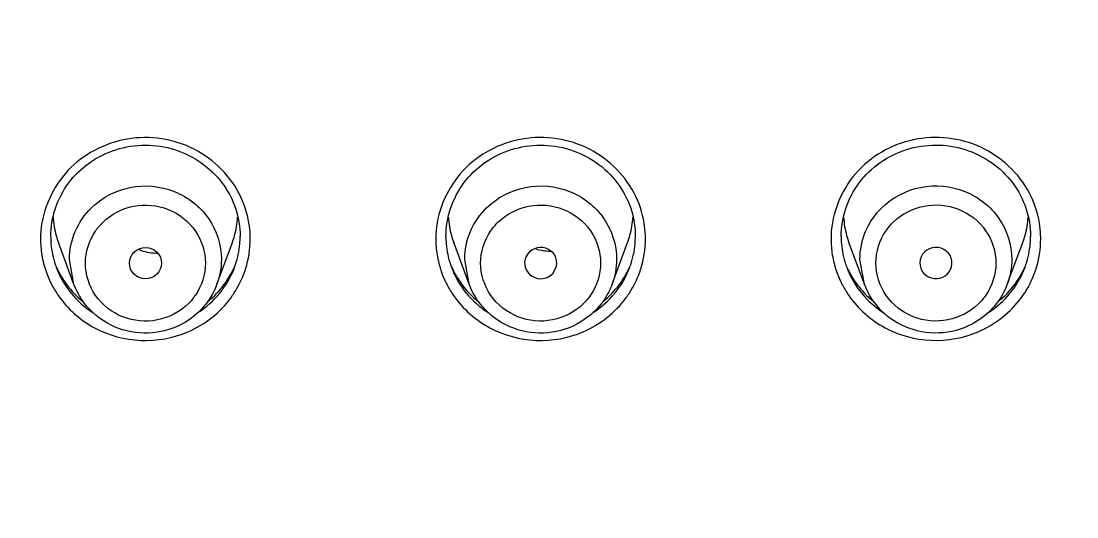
# Model space of a CAD drawing. Extents: x 1777 to 3131, y 3495 to 4487.
# Drawn here: x 2234.45 to 2254.22, y 4103.14 to 4112.42 of the extents above; entities that cross this region are included whole.
import ezdxf

# ---------------------------------------------------------------- set-up
doc = ezdxf.new("R2010")
doc.units = 0
doc.header["$LTSCALE"] = 30
doc.header["$MEASUREMENT"] = 0
for name, color, linetype in [('F3A55-R01_DXF_CONTINUOUS_LINE', 7, 'CONTINUOUS'), ('F3A55-R02_DXF_CONTINUOUS_LINE', 7, 'CONTINUOUS'), ('F3A55-R05_DXF_CONTINUOUS_LINE', 7, 'CONTINUOUS')]:
    doc.layers.add(name, color=color, linetype=linetype)

msp = doc.modelspace()

# ---------------------------------------------------------------- linework, layer by layer
at = {"layer": 'F3A55-R01_DXF_CONTINUOUS_LINE', "color": 9, "linetype": 'Continuous'}
for points, knots in [([(2270.712, 4163.746, 0), (2266.4, 4163.044, 0), (2257.911, 4160.772, 0), (2246.179, 4154.884, 0), (2235.945, 4146.772, 0), (2227.66, 4136.782, 0), (2221.685, 4125.343, 0), (2218.28, 4112.948, 0), (2217.602, 4100.143, 0), (2218.982, 4091.697, 0), (2220.111, 4087.607, 0)], [0, 0, 0, 0, 0.127245, 0.253926, 0.379838, 0.504912, 0.629214, 0.752955, 0.876432, 1, 1, 1, 1]), ([(2218.631, 4100.902, 0), (2218.629, 4107.961, 0), (2221.246, 4122.263, 0), (2232.518, 4140.929, 0), (2249.672, 4154.685, 0), (2263.658, 4159.473, 0), (2270.822, 4160.639, 0)], [0, 0, 0, 0, 0.246659, 0.495141, 0.746379, 1, 1, 1, 1]), ([(2219.682, 4100.723, 0), (2219.681, 4104.615, 0), (2220.475, 4112.433, 0), (2224.002, 4123.683, 0), (2229.73, 4134.05, 0), (2237.432, 4143.13, 0), (2246.816, 4150.577, 0), (2261.054, 4157.948, 0), (2281.172, 4161.836, 0), (2301.291, 4157.954, 0), (2315.533, 4150.591, 0), (2324.917, 4143.144, 0), (2332.626, 4134.07, 0), (2338.356, 4123.704, 0), (2341.887, 4112.455, 0), (2342.683, 4104.638, 0), (2342.683, 4100.746, 0)], [0, 0, 0, 0, 0.061575, 0.123304, 0.185315, 0.247693, 0.310467, 0.373601, 0.500005, 0.626397, 0.689539, 0.752312, 0.814687, 0.876699, 0.938429, 1, 1, 1, 1]), ([(2249.714, 4150.755, 0), (2245.526, 4148.286, 0), (2237.742, 4142.339, 0), (2228.627, 4130.911, 0), (2222.634, 4117.678, 0), (2220.968, 4108.144, 0), (2220.745, 4103.381, 0)], [0, 0, 0, 0, 0.252628, 0.50328, 0.752188, 1, 1, 1, 1])]:
    msp.add_open_spline(points, degree=3, knots=knots, dxfattribs=at)
at = {"layer": 'F3A55-R02_DXF_CONTINUOUS_LINE', "color": 7, "linetype": 'Continuous'}
for p, q in [((2235.111, 4107.811, 0), (2235.111, 4107.81, 0)), ((2238.449, 4107.811, 0), (2238.449, 4107.811, 0)), ((2242.511, 4107.812, 0), (2242.511, 4107.811, 0)), ((2245.849, 4107.812, 0), (2245.849, 4107.812, 0)), ((2249.911, 4107.813, 0), (2249.911, 4107.812, 0)), ((2253.249, 4107.813, 0), (2253.249, 4107.813, 0))]:
    msp.add_line(p, q, dxfattribs=at)
at = {"layer": 'F3A55-R02_DXF_CONTINUOUS_LINE', "color": 9, "linetype": 'Continuous'}
for centre, radius, start, end in [((2236.897, 4108.34, 0), 1.846, 2.0953, 9.2557), ((2244.297, 4108.341, 0), 1.846, 2.0953, 9.2557), ((2251.697, 4108.342, 0), 1.846, 2.0953, 9.2557), ((2236.639, 4108.34, 0), 1.822, 177.6268, 180.006), ((2236.662, 4108.341, 0), 1.845, 180.0194, 189.2553), ((2236.885, 4108.343, 0), 1.858, 342.435, 359.9351), ((2236.907, 4108.34, 0), 1.836, 0.009, 2.0923), ((2244.039, 4108.341, 0), 1.822, 177.6268, 180.006), ((2244.062, 4108.342, 0), 1.845, 180.0194, 189.2553), ((2244.285, 4108.344, 0), 1.858, 342.435, 359.9351), ((2244.307, 4108.341, 0), 1.836, 0.009, 2.0923), ((2251.439, 4108.342, 0), 1.822, 177.6268, 180.006), ((2251.462, 4108.343, 0), 1.845, 180.0194, 189.2553), ((2251.685, 4108.345, 0), 1.858, 342.435, 359.9351), ((2251.707, 4108.342, 0), 1.836, 0.009, 2.0923), ((2236.67, 4108.342, 0), 1.853, 189.275, 199.2994), ((2244.07, 4108.344, 0), 1.853, 189.275, 199.2994), ((2251.47, 4108.345, 0), 1.853, 189.275, 199.2994), ((2236.687, 4108.349, 0), 1.872, 199.3123, 207.6564), ((2236.71, 4108.407, 0), 1.707, 200.4686, 216.8922), ((2236.85, 4108.407, 0), 1.707, 323.1239, 339.5476), ((2236.864, 4108.353, 0), 1.881, 327.0777, 340.3225), ((2236.898, 4108.34, 0), 1.845, 340.3658, 342.4037), ((2244.087, 4108.35, 0), 1.872, 199.3123, 207.6564), ((2244.11, 4108.408, 0), 1.707, 200.4686, 216.8922), ((2244.25, 4108.408, 0), 1.707, 323.1239, 339.5476), ((2244.264, 4108.354, 0), 1.881, 327.0777, 340.3436), ((2244.298, 4108.341, 0), 1.845, 340.3872, 342.4037), ((2251.487, 4108.351, 0), 1.872, 199.3123, 207.6564), ((2251.51, 4108.409, 0), 1.707, 200.4686, 216.8922), ((2251.65, 4108.409, 0), 1.707, 323.1239, 339.5476), ((2251.664, 4108.355, 0), 1.881, 327.0777, 340.3436), ((2251.698, 4108.342, 0), 1.845, 340.3872, 342.4037), ((2236.699, 4108.356, 0), 1.885, 207.6802, 214.8175), ((2236.858, 4108.358, 0), 1.889, 323.8226, 327.0761), ((2244.099, 4108.357, 0), 1.885, 207.6802, 214.8175), ((2244.258, 4108.359, 0), 1.889, 323.8226, 327.0761), ((2251.499, 4108.358, 0), 1.885, 207.6802, 214.8175), ((2251.658, 4108.36, 0), 1.889, 323.8226, 327.0761), ((2236.755, 4108.449, 0), 1.768, 234.8854, 237.9281), ((2236.805, 4108.449, 0), 1.768, 302.0781, 305.1307), ((2244.155, 4108.45, 0), 1.768, 234.8854, 237.9281), ((2244.205, 4108.45, 0), 1.768, 302.0781, 305.1307), ((2251.555, 4108.451, 0), 1.768, 234.8854, 237.9281), ((2251.605, 4108.451, 0), 1.768, 302.0781, 305.1307)]:
    msp.add_arc(centre, radius, start, end, dxfattribs=at)
at = {"layer": 'F3A55-R02_DXF_CONTINUOUS_LINE', "color": 7, "linetype": 'Continuous'}
for centre, radius, start, end in [((2236.659, 4108.392, 0), 1.653, 180.0169, 184.9002), ((2236.901, 4108.392, 0), 1.653, 355.1159, 359.9993), ((2244.059, 4108.393, 0), 1.653, 180.0169, 184.9002), ((2244.301, 4108.393, 0), 1.653, 355.1159, 359.9993), ((2251.459, 4108.394, 0), 1.653, 180.0169, 184.9002), ((2251.701, 4108.394, 0), 1.653, 355.1159, 359.9993), ((2236.688, 4108.395, 0), 1.682, 184.9142, 198.5118), ((2236.872, 4108.395, 0), 1.682, 341.5044, 355.102), ((2244.088, 4108.396, 0), 1.682, 184.9142, 198.5118), ((2244.272, 4108.396, 0), 1.682, 341.5044, 355.102), ((2251.488, 4108.397, 0), 1.682, 184.9142, 198.5118), ((2251.672, 4108.397, 0), 1.682, 341.5044, 355.102), ((2236.673, 4108.391, 0), 1.667, 198.5403, 200.3725), ((2236.688, 4108.523, 0), 1.727, 202.5446, 204.2339), ((2236.704, 4108.53, 0), 1.744, 204.2467, 212.5574), ((2236.851, 4108.533, 0), 1.75, 323.1155, 335.7289), ((2236.872, 4108.523, 0), 1.727, 335.7594, 337.4716), ((2236.887, 4108.391, 0), 1.667, 339.6436, 341.4758), ((2244.073, 4108.392, 0), 1.667, 198.5403, 200.3725), ((2244.088, 4108.524, 0), 1.727, 202.5446, 204.2339), ((2244.104, 4108.531, 0), 1.744, 204.2467, 212.5574), ((2244.251, 4108.534, 0), 1.75, 323.1156, 335.7516), ((2244.272, 4108.524, 0), 1.727, 335.7823, 337.4716), ((2244.287, 4108.392, 0), 1.667, 339.6436, 341.4758), ((2251.473, 4108.393, 0), 1.667, 198.5403, 200.3725), ((2251.488, 4108.525, 0), 1.727, 202.5446, 204.2339), ((2251.504, 4108.532, 0), 1.744, 204.2467, 212.5574), ((2251.651, 4108.535, 0), 1.75, 323.1156, 335.7516), ((2251.672, 4108.525, 0), 1.727, 335.7823, 337.4716), ((2251.687, 4108.393, 0), 1.667, 339.6436, 341.4758), ((2236.71, 4108.534, 0), 1.751, 212.5558, 216.9072), ((2244.11, 4108.535, 0), 1.751, 212.5558, 216.9072), ((2251.51, 4108.536, 0), 1.751, 212.5558, 216.9072), ((2236.743, 4108.561, 0), 1.794, 216.9687, 230.461), ((2236.817, 4108.561, 0), 1.794, 309.5483, 323.0474), ((2244.143, 4108.562, 0), 1.794, 216.9687, 230.461), ((2244.217, 4108.562, 0), 1.794, 309.5483, 323.0474), ((2251.543, 4108.563, 0), 1.794, 216.9687, 230.461), ((2251.617, 4108.563, 0), 1.794, 309.5483, 323.0474)]:
    msp.add_arc(centre, radius, start, end, dxfattribs=at)
at = {"layer": 'F3A55-R02_DXF_CONTINUOUS_LINE', "color": 9, "linetype": 'Continuous'}
for points, knots in [([(2281.173, 4157.744, 0), (2277.314, 4157.744, 0), (2269.584, 4157.007, 0), (2258.444, 4153.737, 0), (2248.168, 4148.425, 0), (2239.157, 4141.272, 0), (2231.756, 4132.55, 0), (2226.254, 4122.592, 0), (2222.864, 4111.786, 0), (2222.101, 4104.277, 0), (2222.102, 4100.539, 0)], [0, 0, 0, 0, 0.126979, 0.253656, 0.379783, 0.505185, 0.629798, 0.753677, 0.876989, 1, 1, 1, 1]), ([(2222.519, 4100.518, 0), (2222.519, 4104.231, 0), (2223.276, 4111.687, 0), (2226.642, 4122.416, 0), (2232.106, 4132.304, 0), (2239.454, 4140.964, 0), (2248.401, 4148.066, 0), (2258.604, 4153.341, 0), (2269.666, 4156.588, 0), (2277.341, 4157.319, 0), (2281.173, 4157.32, 0)], [0, 0, 0, 0, 0.123011, 0.246323, 0.370202, 0.494815, 0.620217, 0.746344, 0.873021, 1, 1, 1, 1]), ([(2228.713, 4110.127, 0), (2229.653, 4115.292, 0), (2233.211, 4125.432, 0), (2242.974, 4138.273, 0), (2256.242, 4147.674, 0), (2266.618, 4151.069, 0), (2271.927, 4151.976, 0)], [0, 0, 0, 0, 0.24678, 0.495573, 0.746799, 1, 1, 1, 1]), ([(2238.531, 4109.2, 0), (2238.337, 4109.569, 0), (2237.672, 4110.192, 0), (2236.337, 4110.333, 0), (2235.173, 4109.668, 0), (2234.835, 4108.827, 0), (2234.818, 4108.416, 0)], [0, 0, 0, 0, 0.249381, 0.502551, 0.753689, 1, 1, 1, 1]), ([(2245.931, 4109.201, 0), (2245.737, 4109.57, 0), (2245.072, 4110.193, 0), (2243.737, 4110.334, 0), (2242.573, 4109.669, 0), (2242.235, 4108.828, 0), (2242.218, 4108.417, 0)], [0, 0, 0, 0, 0.249381, 0.502551, 0.753689, 1, 1, 1, 1]), ([(2253.331, 4109.202, 0), (2253.137, 4109.571, 0), (2252.472, 4110.194, 0), (2251.137, 4110.335, 0), (2249.973, 4109.67, 0), (2249.635, 4108.829, 0), (2249.618, 4108.418, 0)], [0, 0, 0, 0, 0.249381, 0.502551, 0.753689, 1, 1, 1, 1]), ([(2235.829, 4106.678, 0), (2236.092, 4106.537, 0), (2236.69, 4106.373, 0), (2237.3, 4106.485, 0), (2237.575, 4106.602, 0)], [0, 0, 0, 0, 0.499695, 1, 1, 1, 1]), ([(2243.229, 4106.679, 0), (2243.492, 4106.538, 0), (2244.09, 4106.374, 0), (2244.7, 4106.486, 0), (2244.975, 4106.603, 0)], [0, 0, 0, 0, 0.499695, 1, 1, 1, 1]), ([(2250.629, 4106.68, 0), (2250.892, 4106.539, 0), (2251.49, 4106.375, 0), (2252.1, 4106.487, 0), (2252.375, 4106.605, 0)], [0, 0, 0, 0, 0.499695, 1, 1, 1, 1])]:
    msp.add_open_spline(points, degree=3, knots=knots, dxfattribs=at)
at = {"layer": 'F3A55-R02_DXF_CONTINUOUS_LINE', "color": 7, "linetype": 'Continuous'}
for points in [[(2235.007, 4108.388, 0), (2235.007, 4108.74, 0), (2235.254, 4109.473, 0), (2236.2, 4110.124, 0), (2237.353, 4110.129, 0), (2237.996, 4109.683, 0), (2238.213, 4109.395, 0)], [(2242.407, 4108.389, 0), (2242.407, 4108.741, 0), (2242.654, 4109.474, 0), (2243.6, 4110.125, 0), (2244.753, 4110.13, 0), (2245.396, 4109.684, 0), (2245.613, 4109.396, 0)], [(2249.807, 4108.39, 0), (2249.807, 4108.742, 0), (2250.054, 4109.475, 0), (2251, 4110.126, 0), (2252.153, 4110.131, 0), (2252.796, 4109.685, 0), (2253.013, 4109.397, 0)]]:
    msp.add_open_spline(points, degree=3, knots=[0, 0, 0, 0, 0.245001, 0.49554, 0.749435, 1, 1, 1, 1], dxfattribs=at)
for points in [[(2238.213, 4109.395, 0), (2238.322, 4109.251, 0), (2238.408, 4109.088, 0), (2238.466, 4108.918, 0)], [(2245.613, 4109.396, 0), (2245.722, 4109.252, 0), (2245.808, 4109.089, 0), (2245.866, 4108.919, 0)], [(2253.013, 4109.397, 0), (2253.122, 4109.254, 0), (2253.208, 4109.09, 0), (2253.266, 4108.92, 0)], [(2238.466, 4108.918, 0), (2238.523, 4108.748, 0), (2238.553, 4108.567, 0), (2238.553, 4108.388, 0)], [(2245.866, 4108.919, 0), (2245.923, 4108.749, 0), (2245.953, 4108.568, 0), (2245.953, 4108.389, 0)], [(2253.266, 4108.92, 0), (2253.323, 4108.75, 0), (2253.353, 4108.569, 0), (2253.353, 4108.39, 0)]]:
    msp.add_open_spline(points, degree=3, dxfattribs=at)
at = {"layer": 'F3A55-R02_DXF_CONTINUOUS_LINE', "color": 9, "linetype": 'Continuous'}
for points in [[(2238.719, 4108.637, 0), (2238.687, 4108.832, 0), (2238.623, 4109.025, 0), (2238.531, 4109.2, 0)], [(2246.119, 4108.638, 0), (2246.087, 4108.833, 0), (2246.023, 4109.026, 0), (2245.931, 4109.201, 0)], [(2253.519, 4108.639, 0), (2253.487, 4108.834, 0), (2253.423, 4109.027, 0), (2253.331, 4109.202, 0)], [(2235.345, 4107.382, 0), (2235.454, 4107.237, 0), (2235.589, 4107.107, 0), (2235.738, 4107.002, 0)], [(2237.823, 4107.003, 0), (2237.972, 4107.108, 0), (2238.106, 4107.237, 0), (2238.215, 4107.383, 0)], [(2242.745, 4107.383, 0), (2242.854, 4107.238, 0), (2242.989, 4107.108, 0), (2243.138, 4107.003, 0)], [(2245.223, 4107.004, 0), (2245.372, 4107.109, 0), (2245.506, 4107.238, 0), (2245.615, 4107.384, 0)], [(2250.145, 4107.384, 0), (2250.254, 4107.239, 0), (2250.389, 4107.109, 0), (2250.538, 4107.005, 0)], [(2252.623, 4107.005, 0), (2252.772, 4107.11, 0), (2252.906, 4107.239, 0), (2253.015, 4107.385, 0)], [(2235.151, 4107.28, 0), (2235.324, 4107.031, 0), (2235.563, 4106.82, 0), (2235.829, 4106.678, 0)], [(2237.575, 4106.602, 0), (2237.891, 4106.738, 0), (2238.18, 4106.965, 0), (2238.383, 4107.242, 0)], [(2242.551, 4107.281, 0), (2242.724, 4107.032, 0), (2242.963, 4106.821, 0), (2243.229, 4106.679, 0)], [(2244.975, 4106.603, 0), (2245.291, 4106.739, 0), (2245.58, 4106.966, 0), (2245.783, 4107.243, 0)], [(2249.951, 4107.282, 0), (2250.124, 4107.034, 0), (2250.363, 4106.822, 0), (2250.629, 4106.68, 0)], [(2252.375, 4106.605, 0), (2252.691, 4106.74, 0), (2252.98, 4106.967, 0), (2253.183, 4107.245, 0)]]:
    msp.add_open_spline(points, degree=3, dxfattribs=at)
at = {"layer": 'F3A55-R05_DXF_CONTINUOUS_LINE', "color": 7, "linetype": 'Continuous'}
for p, q in [((2235.442, 4107.492, 0), (2235.152, 4108.274, 0)), ((2238.118, 4107.493, 0), (2238.408, 4108.275, 0)), ((2242.842, 4107.493, 0), (2242.552, 4108.275, 0)), ((2245.518, 4107.494, 0), (2245.808, 4108.276, 0)), ((2250.242, 4107.494, 0), (2249.952, 4108.276, 0)), ((2252.918, 4107.495, 0), (2253.208, 4108.277, 0)), ((2244.413, 4107.703, 0), (2244.478, 4107.833, 0)), ((2251.834, 4107.734, 0), (2251.873, 4107.821, 0))]:
    msp.add_line(p, q, dxfattribs=at)
at = {"layer": 'F3A55-R05_DXF_CONTINUOUS_LINE', "color": 9, "linetype": 'Continuous'}
for p, q in [((2235.442, 4107.492, 0), (2235.359, 4107.958, 0)), ((2242.842, 4107.493, 0), (2242.759, 4107.959, 0)), ((2250.242, 4107.494, 0), (2250.159, 4107.96, 0))]:
    msp.add_line(p, q, dxfattribs=at)
at = {"layer": 'F3A55-R05_DXF_CONTINUOUS_LINE', "color": 7, "linetype": 'Continuous'}
for centre, radius, start, end in [((2236.689, 4108.844, 0), 1.639, 183.3182, 195.5358), ((2236.871, 4108.844, 0), 1.639, 344.4804, 356.6962), ((2244.089, 4108.845, 0), 1.639, 183.3182, 195.5358), ((2244.271, 4108.845, 0), 1.639, 344.6284, 356.6966), ((2251.489, 4108.846, 0), 1.639, 183.3182, 195.5358), ((2251.671, 4108.846, 0), 1.639, 344.6284, 356.6966), ((2236.678, 4108.841, 0), 1.628, 195.5417, 200.3679), ((2236.882, 4108.841, 0), 1.628, 339.6486, 344.475), ((2244.078, 4108.842, 0), 1.628, 195.5417, 200.3679), ((2244.282, 4108.842, 0), 1.628, 339.649, 344.6239), ((2251.478, 4108.843, 0), 1.628, 195.5417, 200.3679), ((2251.682, 4108.843, 0), 1.628, 339.649, 344.6239), ((2236.996, 4109.001, 0), 0.922, 248.1625, 251.1418), ((2244.364, 4109.018, 0), 0.904, 252.4457, 269.7861)]:
    msp.add_arc(centre, radius, start, end, dxfattribs=at)
msp.add_ellipse((2236.782, 4107.889, 0), major_axis=(0.302, -0.002), ratio=0.96701, dxfattribs=at)
for centre, major_axis, ratio, start_param, end_param in [((2244.182, 4107.89, 0), (0.302, -0.001), 0.967367, -0.192375, 5.590362), ((2251.581, 4107.891, 0), (0.301, -0.001), 0.967659, -0.240944, 5.715889)]:
    msp.add_ellipse(centre, major_axis=major_axis, ratio=ratio, start_param=start_param, end_param=end_param, dxfattribs=at)
at = {"layer": 'F3A55-R05_DXF_CONTINUOUS_LINE', "color": 9, "linetype": 'Continuous'}
for points, knots in [([(2235.769, 4108.925, 0), (2235.964, 4109.117, 0), (2236.484, 4109.388, 0), (2237.346, 4109.308, 0), (2238.027, 4108.779, 0), (2238.202, 4108.226, 0), (2238.202, 4107.958, 0)], [0, 0, 0, 0, 0.251321, 0.504345, 0.754245, 1, 1, 1, 1]), ([(2243.169, 4108.926, 0), (2243.364, 4109.118, 0), (2243.884, 4109.389, 0), (2244.746, 4109.309, 0), (2245.427, 4108.78, 0), (2245.602, 4108.227, 0), (2245.602, 4107.959, 0)], [0, 0, 0, 0, 0.251321, 0.504345, 0.754245, 1, 1, 1, 1]), ([(2250.569, 4108.927, 0), (2250.764, 4109.119, 0), (2251.284, 4109.39, 0), (2252.146, 4109.31, 0), (2252.827, 4108.781, 0), (2253.002, 4108.228, 0), (2253.002, 4107.96, 0)], [0, 0, 0, 0, 0.251321, 0.504345, 0.754245, 1, 1, 1, 1]), ([(2235.359, 4107.958, 0), (2235.359, 4108.136, 0), (2235.432, 4108.497, 0), (2235.641, 4108.8, 0), (2235.769, 4108.925, 0)], [0, 0, 0, 0, 0.497793, 1, 1, 1, 1]), ([(2235.981, 4108.653, 0), (2236.136, 4108.805, 0), (2236.546, 4109.019, 0), (2237.227, 4108.955, 0), (2237.765, 4108.538, 0), (2237.903, 4108.101, 0), (2237.903, 4107.89, 0)], [0, 0, 0, 0, 0.251337, 0.504345, 0.754229, 1, 1, 1, 1]), ([(2242.759, 4107.959, 0), (2242.759, 4108.137, 0), (2242.832, 4108.498, 0), (2243.041, 4108.801, 0), (2243.169, 4108.926, 0)], [0, 0, 0, 0, 0.497793, 1, 1, 1, 1]), ([(2243.381, 4108.654, 0), (2243.536, 4108.806, 0), (2243.946, 4109.02, 0), (2244.627, 4108.957, 0), (2245.165, 4108.539, 0), (2245.303, 4108.102, 0), (2245.303, 4107.891, 0)], [0, 0, 0, 0, 0.251337, 0.504345, 0.754229, 1, 1, 1, 1]), ([(2250.159, 4107.96, 0), (2250.159, 4108.138, 0), (2250.232, 4108.499, 0), (2250.441, 4108.802, 0), (2250.569, 4108.927, 0)], [0, 0, 0, 0, 0.497793, 1, 1, 1, 1]), ([(2250.781, 4108.655, 0), (2250.936, 4108.807, 0), (2251.346, 4109.021, 0), (2252.027, 4108.958, 0), (2252.565, 4108.54, 0), (2252.703, 4108.103, 0), (2252.703, 4107.892, 0)], [0, 0, 0, 0, 0.251337, 0.504345, 0.754229, 1, 1, 1, 1]), ([(2235.657, 4107.889, 0), (2235.657, 4108.099, 0), (2235.749, 4108.388, 0), (2235.93, 4108.603, 0), (2235.981, 4108.653, 0)], [0, 0, 0, 0, 0.745726, 1, 1, 1, 1]), ([(2243.057, 4107.89, 0), (2243.057, 4108.1, 0), (2243.149, 4108.389, 0), (2243.33, 4108.604, 0), (2243.381, 4108.654, 0)], [0, 0, 0, 0, 0.745726, 1, 1, 1, 1]), ([(2250.457, 4107.891, 0), (2250.457, 4108.101, 0), (2250.549, 4108.39, 0), (2250.73, 4108.605, 0), (2250.781, 4108.655, 0)], [0, 0, 0, 0, 0.745726, 1, 1, 1, 1]), ([(2237.579, 4107.126, 0), (2237.424, 4106.974, 0), (2237.014, 4106.76, 0), (2236.333, 4106.824, 0), (2235.795, 4107.241, 0), (2235.657, 4107.678, 0), (2235.657, 4107.889, 0)], [0, 0, 0, 0, 0.251337, 0.504345, 0.754229, 1, 1, 1, 1]), ([(2237.903, 4107.89, 0), (2237.903, 4107.68, 0), (2237.812, 4107.391, 0), (2237.63, 4107.176, 0), (2237.579, 4107.126, 0)], [0, 0, 0, 0, 0.745726, 1, 1, 1, 1]), ([(2244.979, 4107.127, 0), (2244.824, 4106.975, 0), (2244.414, 4106.761, 0), (2243.733, 4106.825, 0), (2243.195, 4107.242, 0), (2243.057, 4107.679, 0), (2243.057, 4107.89, 0)], [0, 0, 0, 0, 0.251337, 0.504345, 0.754229, 1, 1, 1, 1]), ([(2245.303, 4107.891, 0), (2245.303, 4107.681, 0), (2245.212, 4107.392, 0), (2245.03, 4107.177, 0), (2244.979, 4107.127, 0)], [0, 0, 0, 0, 0.745726, 1, 1, 1, 1]), ([(2252.379, 4107.128, 0), (2252.224, 4106.976, 0), (2251.814, 4106.762, 0), (2251.133, 4106.826, 0), (2250.595, 4107.243, 0), (2250.457, 4107.68, 0), (2250.457, 4107.891, 0)], [0, 0, 0, 0, 0.251337, 0.504345, 0.754229, 1, 1, 1, 1]), ([(2252.703, 4107.892, 0), (2252.703, 4107.682, 0), (2252.612, 4107.393, 0), (2252.43, 4107.178, 0), (2252.379, 4107.128, 0)], [0, 0, 0, 0, 0.745726, 1, 1, 1, 1])]:
    msp.add_open_spline(points, degree=3, knots=knots, dxfattribs=at)
at = {"layer": 'F3A55-R05_DXF_CONTINUOUS_LINE', "color": 7, "linetype": 'Continuous'}
for points in [[(2236.698, 4108.128, 0), (2236.797, 4108.094, 0), (2236.905, 4108.077, 0), (2237.01, 4108.078, 0)], [(2238.118, 4107.493, 0), (2238.069, 4107.36, 0), (2237.998, 4107.234, 0), (2237.911, 4107.123, 0)], [(2245.518, 4107.494, 0), (2245.469, 4107.361, 0), (2245.398, 4107.235, 0), (2245.311, 4107.124, 0)], [(2252.918, 4107.495, 0), (2252.869, 4107.362, 0), (2252.798, 4107.236, 0), (2252.711, 4107.125, 0)], [(2237.911, 4107.123, 0), (2237.823, 4107.01, 0), (2237.716, 4106.91, 0), (2237.598, 4106.83, 0)], [(2245.311, 4107.124, 0), (2245.223, 4107.011, 0), (2245.116, 4106.911, 0), (2244.998, 4106.831, 0)], [(2252.711, 4107.125, 0), (2252.623, 4107.012, 0), (2252.516, 4106.913, 0), (2252.398, 4106.832, 0)]]:
    msp.add_open_spline(points, degree=3, dxfattribs=at)
at = {"layer": 'F3A55-R05_DXF_CONTINUOUS_LINE', "color": 9, "linetype": 'Continuous'}
for points in [[(2238.202, 4107.958, 0), (2238.202, 4107.801, 0), (2238.173, 4107.641, 0), (2238.118, 4107.493, 0)], [(2245.602, 4107.959, 0), (2245.602, 4107.802, 0), (2245.573, 4107.642, 0), (2245.518, 4107.494, 0)], [(2253.002, 4107.96, 0), (2253.002, 4107.803, 0), (2252.973, 4107.643, 0), (2252.918, 4107.495, 0)]]:
    msp.add_open_spline(points, degree=3, dxfattribs=at)
at = {"layer": 'F3A55-R05_DXF_CONTINUOUS_LINE', "color": 7, "linetype": 'Continuous'}
for points in [[(2237.598, 4106.83, 0), (2237.421, 4106.708, 0), (2237.004, 4106.545, 0), (2236.34, 4106.594, 0), (2235.764, 4106.923, 0), (2235.516, 4107.293, 0), (2235.442, 4107.492, 0)], [(2244.998, 4106.831, 0), (2244.821, 4106.709, 0), (2244.404, 4106.546, 0), (2243.74, 4106.595, 0), (2243.164, 4106.925, 0), (2242.916, 4107.294, 0), (2242.842, 4107.493, 0)], [(2252.398, 4106.832, 0), (2252.221, 4106.71, 0), (2251.804, 4106.547, 0), (2251.14, 4106.597, 0), (2250.564, 4106.926, 0), (2250.316, 4107.295, 0), (2250.242, 4107.494, 0)]]:
    msp.add_open_spline(points, degree=3, knots=[0, 0, 0, 0, 0.250689, 0.502054, 0.752115, 1, 1, 1, 1], dxfattribs=at)

doc.saveas('drawing.dxf')
